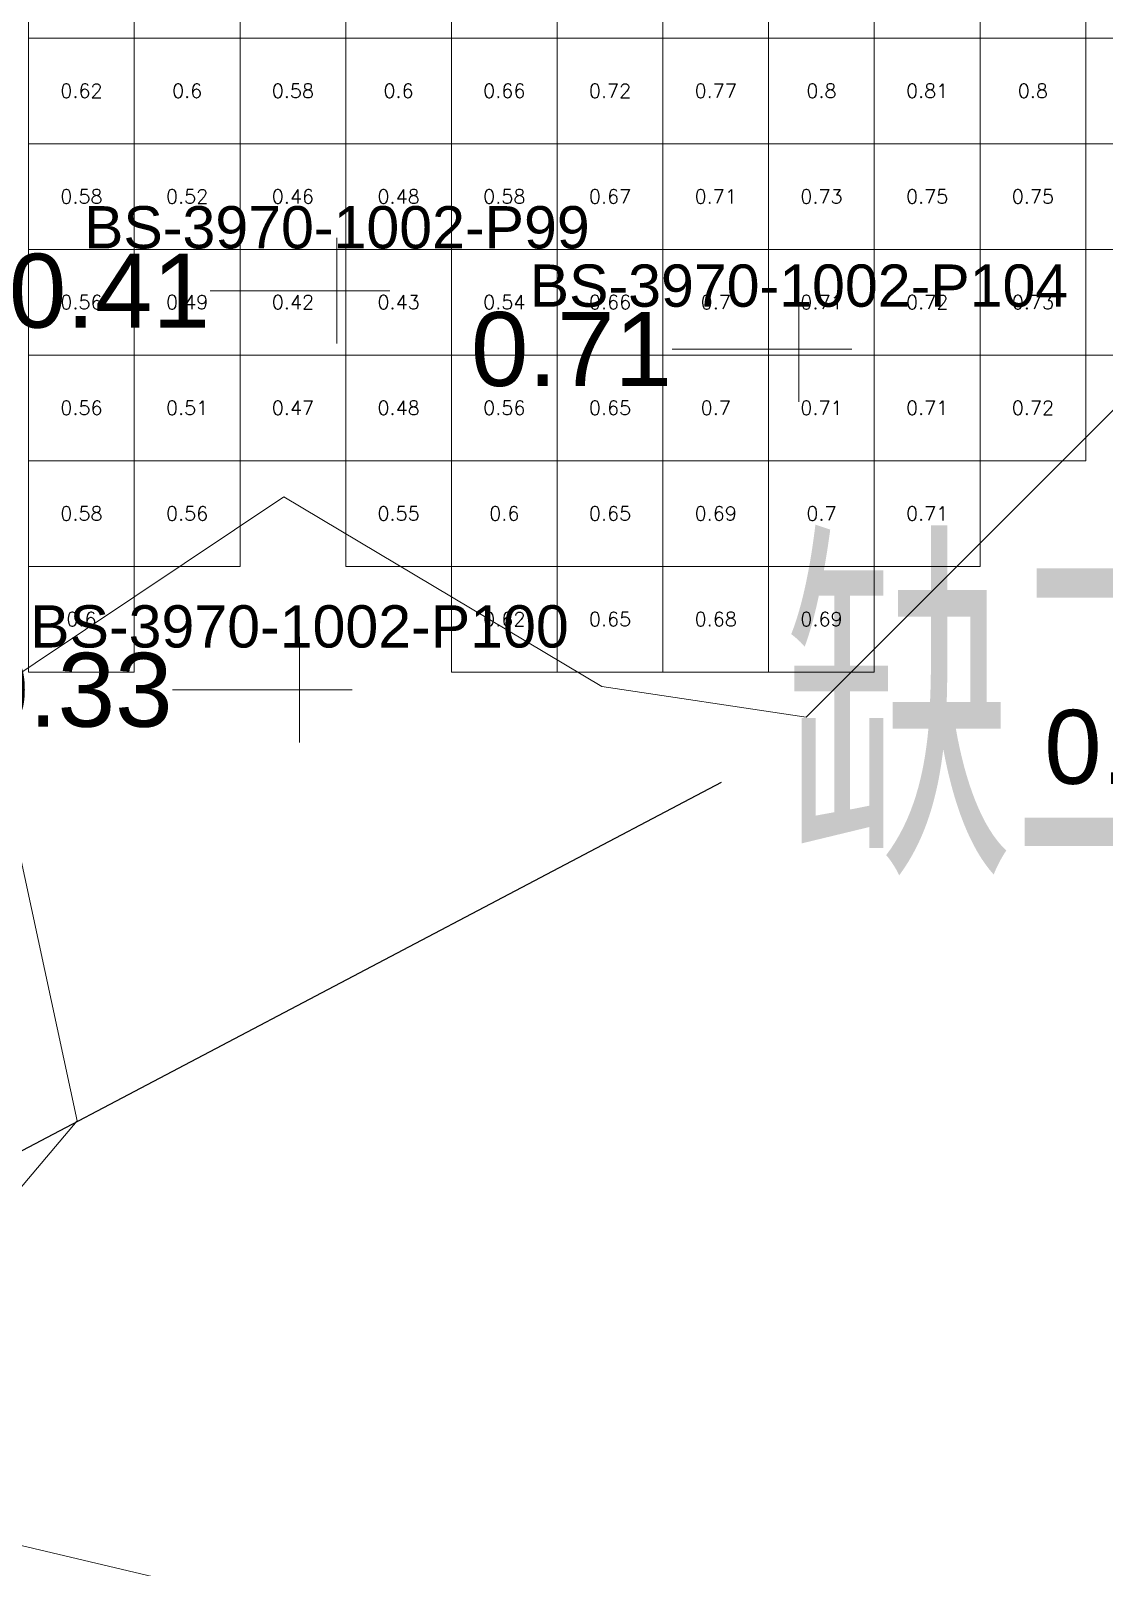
# Model space of a CAD drawing. Header units: inches. Extents: x 469759 to 470079, y 4349683 to 4349873.
# Drawn here: x 469847.9 to 469858.06, y 4349735.42 to 4349749.96 of the extents above; entities that cross this region are included whole.
import ezdxf
from ezdxf.enums import TextEntityAlignment as Align

# ---------------------------------------------------------------- set-up
doc = ezdxf.new("R2010")
doc.units = ezdxf.units.IN
doc.header["$MEASUREMENT"] = 0
for name, color, linetype, lineweight in [('点', 7, 'Continuous', 0), ('爆区方格网', 7, 'Continuous', 0), ('线条', 7, 'Continuous', 0), ('钻孔', 7, 'Continuous', 0)]:
    doc.layers.add(name, color=color, linetype=linetype, lineweight=lineweight)
doc.styles.add('3dmine_textStyle_1', font='txt.shx', dxfattribs={"height": 1, "bigfont": 'gbcbig.shx'})
doc.styles.add('3dmine_textStyle_2', font='arial.ttf', dxfattribs={"height": 1})
doc.styles.add('Standard_Shx', font='txt.shx', dxfattribs={"bigfont": 'gbcbig.shx'})

msp = doc.modelspace()

# ---------------------------------------------------------------- hatches: boundary and pattern name
at = {"layer": '钻孔', "linetype": 'Continuous', "lineweight": 0, "true_color": 0x808080, "extrusion": (0, 1, 0)}
for points in [[(-469851.8, 3960.427), (-469850.8, 3960.427), (-469850.8, 3972.427), (-469851.8, 3972.427)], [(-469851.446, 3959.516), (-469850.446, 3959.516), (-469850.446, 3972.516), (-469851.446, 3972.516)]]:
    msp.add_hatch(color=8, dxfattribs=at).paths.add_polyline_path(points, flags=0)
at = {"layer": '钻孔', "linetype": 'Continuous', "lineweight": 0, "true_color": 0x80ffff, "extrusion": (0, 1, 0)}
msp.add_hatch(color=131, dxfattribs=at).paths.add_polyline_path([(-469856.171, 3960.448), (-469855.171, 3960.448), (-469855.171, 3972.448), (-469856.171, 3972.448)], flags=0)

# ---------------------------------------------------------------- linework, layer by layer
msp.add_line((469840.994, 4349735.767), (469854.439, 4349742.85))
at = {"color": 4, "linetype": 'Continuous', "lineweight": 0, "true_color": 0x00ffff, "elevation": 3966.233}
msp.add_lwpolyline([(469858.867, 4349747.095), (469855.24, 4349743.466), (469853.308, 4349743.754), (469850.298, 4349745.551), (469847.477, 4349743.663), (469848.343, 4349739.646), (469845.427, 4349736.191)], dxfattribs=at)
at = {"color": 7, "linetype": 'Continuous', "lineweight": 0, "elevation": 3966.233}
msp.add_lwpolyline([(469845.427, 4349736.191), (469868.108, 4349719.891), (469868.108, 4349719.891), (469864.089, 4349732.247), (469861.567, 4349735.442), (469861.304, 4349735.775), (469863.277, 4349745.916), (469858.867, 4349747.095), (469855.24, 4349743.466), (469853.308, 4349743.754), (469850.298, 4349745.551), (469847.477, 4349743.663), (469848.343, 4349739.646), (469845.427, 4349736.191), (469845.427, 4349736.191)], dxfattribs=at)
at = {"color": 1, "linetype": 'Continuous', "lineweight": 0, "true_color": 0xff0000, "elevation": 3972.427}
msp.add_lwpolyline([(469845.427, 4349736.191), (469845.427, 4349736.191), (469853.646, 4349734.245), (469859.815, 4349730.088), (469861.012, 4349724.333), (469863.02, 4349721.36), (469859.293, 4349720.49), (469855.469, 4349723.158), (469850.298, 4349726.225), (469847.774, 4349728.804), (469844.034, 4349731.795), (469843.7, 4349734.237), (469845.427, 4349736.191)], dxfattribs=at)
at = {"layer": '点', "color": 138, "linetype": 'Continuous', "lineweight": 0, "true_color": 0x004c4c}
for points, elevation in [([(469850.8, 4349747.001), (469850.8, 4349748.001)], 3972.427), ([(469851.3, 4349747.501), (469850.3, 4349747.501)], 3972.427), ([(469855.171, 4349746.449), (469855.171, 4349747.449)], 3972.448), ([(469855.671, 4349746.949), (469854.671, 4349746.949)], 3972.448), ([(469850.446, 4349743.224), (469850.446, 4349744.224)], 3972.516), ([(469850.946, 4349743.724), (469849.946, 4349743.724)], 3972.516)]:
    msp.add_lwpolyline(points, dxfattribs=dict(at, elevation=elevation))
at = {"layer": '爆区方格网', "color": 4, "linetype": 'Continuous', "lineweight": 0, "true_color": 0x00ffff, "elevation": 3972.427}
for points in [[(469848.884, 4349749.892), (469847.884, 4349749.892), (469847.884, 4349750.892), (469848.884, 4349750.892), (469848.884, 4349749.892)], [(469849.884, 4349749.892), (469848.884, 4349749.892), (469848.884, 4349750.892), (469849.884, 4349750.892), (469849.884, 4349749.892)], [(469850.884, 4349749.892), (469849.884, 4349749.892), (469849.884, 4349750.892), (469850.884, 4349750.892), (469850.884, 4349749.892)], [(469851.884, 4349749.892), (469850.884, 4349749.892), (469850.884, 4349750.892), (469851.884, 4349750.892), (469851.884, 4349749.892)], [(469852.884, 4349749.892), (469851.884, 4349749.892), (469851.884, 4349750.892), (469852.884, 4349750.892), (469852.884, 4349749.892)], [(469853.884, 4349749.892), (469852.884, 4349749.892), (469852.884, 4349750.892), (469853.884, 4349750.892), (469853.884, 4349749.892)], [(469854.884, 4349749.892), (469853.884, 4349749.892), (469853.884, 4349750.892), (469854.884, 4349750.892), (469854.884, 4349749.892)], [(469855.884, 4349749.892), (469854.884, 4349749.892), (469854.884, 4349750.892), (469855.884, 4349750.892), (469855.884, 4349749.892)], [(469856.884, 4349749.892), (469855.884, 4349749.892), (469855.884, 4349750.892), (469856.884, 4349750.892), (469856.884, 4349749.892)], [(469857.884, 4349749.892), (469856.884, 4349749.892), (469856.884, 4349750.892), (469857.884, 4349750.892), (469857.884, 4349749.892)], [(469858.884, 4349749.892), (469857.884, 4349749.892), (469857.884, 4349750.892), (469858.884, 4349750.892), (469858.884, 4349749.892)], [(469848.884, 4349748.892), (469847.884, 4349748.892), (469847.884, 4349749.892), (469848.884, 4349749.892), (469848.884, 4349748.892)], [(469849.884, 4349748.892), (469848.884, 4349748.892), (469848.884, 4349749.892), (469849.884, 4349749.892), (469849.884, 4349748.892)], [(469850.884, 4349748.892), (469849.884, 4349748.892), (469849.884, 4349749.892), (469850.884, 4349749.892), (469850.884, 4349748.892)], [(469851.884, 4349748.892), (469850.884, 4349748.892), (469850.884, 4349749.892), (469851.884, 4349749.892), (469851.884, 4349748.892)], [(469852.884, 4349748.892), (469851.884, 4349748.892), (469851.884, 4349749.892), (469852.884, 4349749.892), (469852.884, 4349748.892)], [(469853.884, 4349748.892), (469852.884, 4349748.892), (469852.884, 4349749.892), (469853.884, 4349749.892), (469853.884, 4349748.892)], [(469854.884, 4349748.892), (469853.884, 4349748.892), (469853.884, 4349749.892), (469854.884, 4349749.892), (469854.884, 4349748.892)], [(469855.884, 4349748.892), (469854.884, 4349748.892), (469854.884, 4349749.892), (469855.884, 4349749.892), (469855.884, 4349748.892)], [(469856.884, 4349748.892), (469855.884, 4349748.892), (469855.884, 4349749.892), (469856.884, 4349749.892), (469856.884, 4349748.892)], [(469857.884, 4349748.892), (469856.884, 4349748.892), (469856.884, 4349749.892), (469857.884, 4349749.892), (469857.884, 4349748.892)], [(469858.884, 4349748.892), (469857.884, 4349748.892), (469857.884, 4349749.892), (469858.884, 4349749.892), (469858.884, 4349748.892)], [(469848.884, 4349747.892), (469847.884, 4349747.892), (469847.884, 4349748.892), (469848.884, 4349748.892), (469848.884, 4349747.892)], [(469849.884, 4349747.892), (469848.884, 4349747.892), (469848.884, 4349748.892), (469849.884, 4349748.892), (469849.884, 4349747.892)], [(469850.884, 4349747.892), (469849.884, 4349747.892), (469849.884, 4349748.892), (469850.884, 4349748.892), (469850.884, 4349747.892)], [(469851.884, 4349747.892), (469850.884, 4349747.892), (469850.884, 4349748.892), (469851.884, 4349748.892), (469851.884, 4349747.892)], [(469852.884, 4349747.892), (469851.884, 4349747.892), (469851.884, 4349748.892), (469852.884, 4349748.892), (469852.884, 4349747.892)], [(469853.884, 4349747.892), (469852.884, 4349747.892), (469852.884, 4349748.892), (469853.884, 4349748.892), (469853.884, 4349747.892)], [(469854.884, 4349747.892), (469853.884, 4349747.892), (469853.884, 4349748.892), (469854.884, 4349748.892), (469854.884, 4349747.892)], [(469855.884, 4349747.892), (469854.884, 4349747.892), (469854.884, 4349748.892), (469855.884, 4349748.892), (469855.884, 4349747.892)], [(469856.884, 4349747.892), (469855.884, 4349747.892), (469855.884, 4349748.892), (469856.884, 4349748.892), (469856.884, 4349747.892)], [(469857.884, 4349747.892), (469856.884, 4349747.892), (469856.884, 4349748.892), (469857.884, 4349748.892), (469857.884, 4349747.892)], [(469858.884, 4349747.892), (469857.884, 4349747.892), (469857.884, 4349748.892), (469858.884, 4349748.892), (469858.884, 4349747.892)], [(469848.884, 4349746.892), (469847.884, 4349746.892), (469847.884, 4349747.892), (469848.884, 4349747.892), (469848.884, 4349746.892)], [(469849.884, 4349746.892), (469848.884, 4349746.892), (469848.884, 4349747.892), (469849.884, 4349747.892), (469849.884, 4349746.892)], [(469850.884, 4349746.892), (469849.884, 4349746.892), (469849.884, 4349747.892), (469850.884, 4349747.892), (469850.884, 4349746.892)], [(469851.884, 4349746.892), (469850.884, 4349746.892), (469850.884, 4349747.892), (469851.884, 4349747.892), (469851.884, 4349746.892)], [(469852.884, 4349746.892), (469851.884, 4349746.892), (469851.884, 4349747.892), (469852.884, 4349747.892), (469852.884, 4349746.892)], [(469853.884, 4349746.892), (469852.884, 4349746.892), (469852.884, 4349747.892), (469853.884, 4349747.892), (469853.884, 4349746.892)], [(469854.884, 4349746.892), (469853.884, 4349746.892), (469853.884, 4349747.892), (469854.884, 4349747.892), (469854.884, 4349746.892)], [(469855.884, 4349746.892), (469854.884, 4349746.892), (469854.884, 4349747.892), (469855.884, 4349747.892), (469855.884, 4349746.892)], [(469856.884, 4349746.892), (469855.884, 4349746.892), (469855.884, 4349747.892), (469856.884, 4349747.892), (469856.884, 4349746.892)], [(469857.884, 4349746.892), (469856.884, 4349746.892), (469856.884, 4349747.892), (469857.884, 4349747.892), (469857.884, 4349746.892)], [(469858.884, 4349746.892), (469857.884, 4349746.892), (469857.884, 4349747.892), (469858.884, 4349747.892), (469858.884, 4349746.892)], [(469848.884, 4349745.892), (469847.884, 4349745.892), (469847.884, 4349746.892), (469848.884, 4349746.892), (469848.884, 4349745.892)], [(469849.884, 4349745.892), (469848.884, 4349745.892), (469848.884, 4349746.892), (469849.884, 4349746.892), (469849.884, 4349745.892)], [(469850.884, 4349745.892), (469849.884, 4349745.892), (469849.884, 4349746.892), (469850.884, 4349746.892), (469850.884, 4349745.892)], [(469851.884, 4349745.892), (469850.884, 4349745.892), (469850.884, 4349746.892), (469851.884, 4349746.892), (469851.884, 4349745.892)], [(469852.884, 4349745.892), (469851.884, 4349745.892), (469851.884, 4349746.892), (469852.884, 4349746.892), (469852.884, 4349745.892)], [(469853.884, 4349745.892), (469852.884, 4349745.892), (469852.884, 4349746.892), (469853.884, 4349746.892), (469853.884, 4349745.892)], [(469854.884, 4349745.892), (469853.884, 4349745.892), (469853.884, 4349746.892), (469854.884, 4349746.892), (469854.884, 4349745.892)], [(469855.884, 4349745.892), (469854.884, 4349745.892), (469854.884, 4349746.892), (469855.884, 4349746.892), (469855.884, 4349745.892)], [(469848.884, 4349744.892), (469847.884, 4349744.892), (469847.884, 4349745.892), (469848.884, 4349745.892), (469848.884, 4349744.892)], [(469849.884, 4349744.892), (469848.884, 4349744.892), (469848.884, 4349745.892), (469849.884, 4349745.892), (469849.884, 4349744.892)], [(469851.884, 4349744.892), (469850.884, 4349744.892), (469850.884, 4349745.892), (469851.884, 4349745.892), (469851.884, 4349744.892)], [(469852.884, 4349744.892), (469851.884, 4349744.892), (469851.884, 4349745.892), (469852.884, 4349745.892), (469852.884, 4349744.892)], [(469853.884, 4349744.892), (469852.884, 4349744.892), (469852.884, 4349745.892), (469853.884, 4349745.892), (469853.884, 4349744.892)], [(469854.884, 4349744.892), (469853.884, 4349744.892), (469853.884, 4349745.892), (469854.884, 4349745.892), (469854.884, 4349744.892)], [(469855.884, 4349744.892), (469854.884, 4349744.892), (469854.884, 4349745.892), (469855.884, 4349745.892), (469855.884, 4349744.892)], [(469848.884, 4349743.892), (469847.884, 4349743.892), (469847.884, 4349744.892), (469848.884, 4349744.892), (469848.884, 4349743.892)], [(469852.884, 4349743.892), (469851.884, 4349743.892), (469851.884, 4349744.892), (469852.884, 4349744.892), (469852.884, 4349743.892)], [(469853.884, 4349743.892), (469852.884, 4349743.892), (469852.884, 4349744.892), (469853.884, 4349744.892), (469853.884, 4349743.892)], [(469854.884, 4349743.892), (469853.884, 4349743.892), (469853.884, 4349744.892), (469854.884, 4349744.892), (469854.884, 4349743.892)], [(469855.884, 4349743.892), (469854.884, 4349743.892), (469854.884, 4349744.892), (469855.884, 4349744.892), (469855.884, 4349743.892)]]:
    msp.add_lwpolyline(points, dxfattribs=at)
at = {"layer": '爆区方格网', "color": 131, "linetype": 'Continuous', "lineweight": 0, "true_color": 0x80ffff, "elevation": 3972.427}
for points in [[(469856.884, 4349745.892), (469855.884, 4349745.892), (469855.884, 4349746.892), (469856.884, 4349746.892), (469856.884, 4349745.892)], [(469857.884, 4349745.892), (469856.884, 4349745.892), (469856.884, 4349746.892), (469857.884, 4349746.892), (469857.884, 4349745.892)], [(469856.884, 4349744.892), (469855.884, 4349744.892), (469855.884, 4349745.892), (469856.884, 4349745.892), (469856.884, 4349744.892)]]:
    msp.add_lwpolyline(points, dxfattribs=at)
at = {"layer": '线条', "color": 138, "linetype": 'Continuous', "lineweight": 0, "true_color": 0x004c4c}
for points, elevation in [([(469850.8, 4349747.501), (469850.8, 4349747.501), (469850.8, 4349747.501)], 3972.427), ([(469855.171, 4349746.949), (469855.171, 4349746.949), (469855.171, 4349746.949)], 3972.448), ([(469850.446, 4349743.724), (469850.446, 4349743.724), (469850.446, 4349743.724)], 3972.516)]:
    msp.add_lwpolyline(points, dxfattribs=dict(at, elevation=elevation))
at = {"layer": '钻孔', "color": 8, "linetype": 'Continuous', "lineweight": 0, "true_color": 0x808080}
for points, elevation in [([(469850.8, 4349747.501), (469849.6, 4349747.501)], 3972.427), ([(469850.8, 4349747.501), (469849.6, 4349747.501)], 3960.427), ([(469850.446, 4349743.724), (469849.246, 4349743.724)], 3972.516), ([(469850.446, 4349743.724), (469849.246, 4349743.724)], 3959.516)]:
    msp.add_lwpolyline(points, dxfattribs=dict(at, elevation=elevation))
at = {"layer": '钻孔', "color": 131, "linetype": 'Continuous', "lineweight": 0, "true_color": 0x80ffff}
for elevation in [3972.448, 3960.448]:
    msp.add_lwpolyline([(469855.171, 4349746.949), (469853.971, 4349746.949)], dxfattribs=dict(at, elevation=elevation))

# ---------------------------------------------------------------- texts
at = {"color": 131, "linetype": 'Continuous', "lineweight": 0, "true_color": 0x80ffff, "style": '3dmine_textStyle_1'}
for s, p in [('0.62', (469848.384, 4349749.392, 3972.427)), ('0.58', (469848.384, 4349748.392, 3972.427)), ('0.56', (469848.384, 4349747.392, 3972.427)), ('0.56', (469848.384, 4349746.392, 3972.427)), ('0.71', (469856.384, 4349746.392, 3972.427)), ('0.72', (469857.384, 4349746.392, 3972.427)), ('0.58', (469848.384, 4349745.392, 3972.427)), ('0.71', (469856.384, 4349745.392, 3972.427)), ('0.6', (469848.384, 4349744.392, 3972.427))]:
    msp.add_text(s, height=0.1333, dxfattribs=at).set_placement(p, align=Align.MIDDLE_CENTER)
at = {"color": 4, "linetype": 'Continuous', "lineweight": 0, "true_color": 0x00ffff, "style": '3dmine_textStyle_1'}
for s, p in [('0.6', (469849.384, 4349749.392, 3972.427)), ('0.58', (469850.384, 4349749.392, 3972.427)), ('0.6', (469851.384, 4349749.392, 3972.427)), ('0.66', (469852.384, 4349749.392, 3972.427)), ('0.72', (469853.384, 4349749.392, 3972.427)), ('0.77', (469854.384, 4349749.392, 3972.427)), ('0.8', (469855.384, 4349749.392, 3972.427)), ('0.81', (469856.384, 4349749.392, 3972.427)), ('0.8', (469857.384, 4349749.392, 3972.427)), ('0.52', (469849.384, 4349748.392, 3972.427)), ('0.46', (469850.384, 4349748.392, 3972.427)), ('0.48', (469851.384, 4349748.392, 3972.427)), ('0.58', (469852.384, 4349748.392, 3972.427)), ('0.67', (469853.384, 4349748.392, 3972.427)), ('0.71', (469854.384, 4349748.392, 3972.427)), ('0.73', (469855.384, 4349748.392, 3972.427)), ('0.75', (469856.384, 4349748.392, 3972.427)), ('0.75', (469857.384, 4349748.392, 3972.427)), ('0.49', (469849.384, 4349747.392, 3972.427)), ('0.42', (469850.384, 4349747.392, 3972.427)), ('0.43', (469851.384, 4349747.392, 3972.427)), ('0.54', (469852.384, 4349747.392, 3972.427)), ('0.66', (469853.384, 4349747.392, 3972.427)), ('0.7', (469854.384, 4349747.392, 3972.427)), ('0.71', (469855.384, 4349747.392, 3972.427)), ('0.72', (469856.384, 4349747.392, 3972.427)), ('0.73', (469857.384, 4349747.392, 3972.427)), ('0.51', (469849.384, 4349746.392, 3972.427)), ('0.47', (469850.384, 4349746.392, 3972.427)), ('0.48', (469851.384, 4349746.392, 3972.427)), ('0.56', (469852.384, 4349746.392, 3972.427)), ('0.65', (469853.384, 4349746.392, 3972.427)), ('0.7', (469854.384, 4349746.392, 3972.427)), ('0.71', (469855.384, 4349746.392, 3972.427)), ('0.56', (469849.384, 4349745.392, 3972.427)), ('0.55', (469851.384, 4349745.392, 3972.427)), ('0.6', (469852.384, 4349745.392, 3972.427)), ('0.65', (469853.384, 4349745.392, 3972.427)), ('0.69', (469854.384, 4349745.392, 3972.427)), ('0.7', (469855.384, 4349745.392, 3972.427)), ('0.62', (469852.384, 4349744.392, 3972.427)), ('0.65', (469853.384, 4349744.392, 3972.427)), ('0.68', (469854.384, 4349744.392, 3972.427)), ('0.69', (469855.384, 4349744.392, 3972.427))]:
    msp.add_text(s, height=0.1333, dxfattribs=at).set_placement(p, align=Align.MIDDLE_CENTER)
at = {"insert": (469855.035, 4349744.968), "char_height": 3, "attachment_point": 1, "style": 'Standard_Shx'}
msp.add_mtext_dynamic_manual_height_columns('缺工程，取样待结果出来，此区域再进行施工', width=47.18008, gutter_width=1, heights=[0], dxfattribs=at)
at = {"layer": '钻孔', "color": 138, "linetype": 'Continuous', "lineweight": 0, "true_color": 0x004c4c, "style": '3dmine_textStyle_2'}
for s, p in [('BS-3970-1002-P99', (469850.8, 4349747.901, 3972.427)), ('BS-3970-1002-P104', (469855.171, 4349747.349, 3972.448)), ('BS-3970-1002-P100', (469850.446, 4349744.124, 3972.516))]:
    msp.add_text(s, height=0.4, dxfattribs=at).set_placement(p, align=Align.CENTER)
at = {"layer": '钻孔', "color": 8, "linetype": 'Continuous', "lineweight": 0, "true_color": 0x808080, "style": '3dmine_textStyle_2'}
for s, p in [('0.41', (469849.6, 4349747.501, 3966.427)), ('0.33', (469849.246, 4349743.724, 3966.016)), ('0.36', (469859.394, 4349743.184, 3966.398))]:
    msp.add_text(s, height=0.7, dxfattribs=at).set_placement(p, align=Align.MIDDLE_RIGHT)
at = {"layer": '钻孔', "color": 131, "linetype": 'Continuous', "lineweight": 0, "true_color": 0x80ffff, "style": '3dmine_textStyle_2'}
msp.add_text('0.71', height=0.7, dxfattribs=at).set_placement((469853.971, 4349746.949, 3966.448), align=Align.MIDDLE_RIGHT)

doc.saveas('drawing.dxf')
